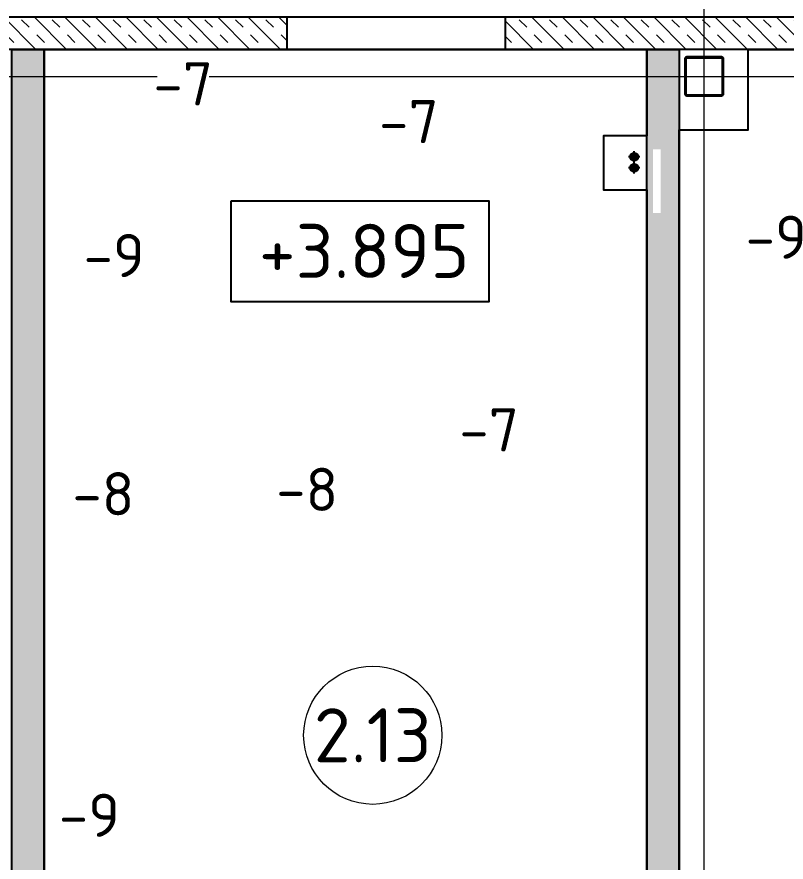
# Model space of a CAD drawing. Header units: metres. Extents: x -2111 to 158, y 19 to 1277.
# Drawn here: x 55.495 to 59.055, y 23.698 to 27.612 of the extents above; entities that cross this region are included whole.
import ezdxf
from ezdxf.enums import TextEntityAlignment as Align

# ---------------------------------------------------------------- set-up
doc = ezdxf.new("R2010")
doc.units = ezdxf.units.M
doc.linetypes.add('Xref_level ST-8$0$DASHDOT', pattern=[25.4, 12.7, -6.35, 0, -6.35])
for name, color, linetype in [('01', 123, 'Continuous'), ('высотные отклонения', 7, 'Continuous'), ('Основной', 7, 'Continuous'), ('Стены', 7, 'Continuous')]:
    doc.layers.add(name, color=color, linetype=linetype)
doc.layers.add('0_сети', color=7, linetype='Continuous', lineweight=0, transparency=0.7)
doc.layers.add('_5-1_Площадь помещений', color=2, linetype='Continuous', plot=False)
doc.layers.add('ГКЛ (контур)', color=255, linetype='Continuous', plot=False)
doc.layers.add('Оси', color=250, linetype='Xref_level ST-8$0$DASHDOT', lineweight=5)
doc.layers.add('Стены штриховка', color=7, linetype='Continuous', lineweight=9)
doc.styles.add('Норм 2.5', font='isocpeur.ttf', dxfattribs={"height": 2.5})

# ---------------------------------------------------------------- blocks, each defined once
blk = doc.blocks.new('*U15')
for points in [[(-80, -90), (80, -90, 0.414214), (90, -80), (90, 80, 0.414214), (80, 90), (-80, 90, 0.414214), (-90, 80), (-90, -80, 0.414214)], [(-80, -85), (80, -85, 0.414214), (85, -80), (85, 80, 0.414214), (80, 85), (-80, 85, 0.414214), (-85, 80), (-85, -80, 0.414214)]]:
    blk.add_lwpolyline(points, format="xyb", close=True)
blk = doc.blocks.new('axis_name')
at = {"lineweight": 9}
blk.add_circle((0, 0), 3.198, dxfattribs=at)
at = {"style": 'Норм 2.5'}
blk.add_attdef('AXIS_NAME', text='', height=2.5, dxfattribs=at).set_placement((0, 0), align=Align.MIDDLE_CENTER)
blk = doc.blocks.new('Проектная_отметка')
blk.add_wipeout([(0, 0), (0, 4.676), (11.917, 4.676), (11.917, 0)])
blk.add_lwpolyline([(0, 4.676), (11.917, 4.676), (11.917, 0), (0, 0)], close=True)
at = {"style": 'Норм 2.5'}
blk.add_attdef('ОТМЕТКА', text='', height=2.5, dxfattribs=at).set_placement((6.151, 2.353), align=Align.MIDDLE_CENTER)

msp = doc.modelspace()

# ---------------------------------------------------------------- hatches: boundary and pattern name
at = {"layer": '0_сети', "true_color": 0xff007f}
h = msp.add_hatch(color=230, dxfattribs=at)
h.dxf.hatch_style = 1
h.paths.add_polyline_path([(58.3318, 26.9635, 1), (58.3718, 26.9635, 1)])
at = {"layer": '0_сети', "true_color": 0x00ffff}
h = msp.add_hatch(color=4, dxfattribs=at)
h.dxf.hatch_style = 1
h.paths.add_polyline_path([(58.3316, 26.9132, 1), (58.3716, 26.9132, 1)])
at = {"layer": 'Стены штриховка'}
h = msp.add_hatch(dxfattribs=at)
h.set_pattern_fill('ASHLER', color=256, scale=0.2, angle=270, pattern_type=2)
h.set_pattern_definition([(315, (-53.44928, 21.65926), (0.07071068, 0.07071068), []), (315, (-53.37858, 21.65926), (0.07071068, 0.07071068), [0.05, -0.05])])
h.paths.add_polyline_path([(56.7456, 27.6115), (54.7456, 27.6115), (54.7456, 27.4615), (56.7456, 27.4615)])
h = msp.add_hatch(dxfattribs=at)
h.set_pattern_fill('ASHLER', color=256, scale=0.2, angle=270, pattern_type=2)
h.set_pattern_definition([(315, (-50.43928, 21.65926), (0.07071068, 0.07071068), []), (315, (-50.36858, 21.65926), (0.07071068, 0.07071068), [0.05, -0.05])])
h.paths.add_polyline_path([(59.6706, 27.6115), (57.7556, 27.6115), (57.7556, 27.4615), (59.6706, 27.4615)])
h = msp.add_hatch(dxfattribs=at)
h.set_pattern_fill('ASHLER', color=256, scale=0.2, angle=270, pattern_type=2)
h.set_pattern_definition([(315, (-64.61928, 21.65926), (0.07071068, 0.07071068), []), (315, (-64.54858, 21.65926), (0.07071068, 0.07071068), [0.05, -0.05])])
h.paths.add_polyline_path([(67.7906, 24.3315), (65.0906, 24.3315), (65.0906, 24.0315), (67.7906, 24.0315)])
h.paths.add_polyline_path([(61.7708, 27.4615), (61.6205, 27.4615), (61.6205, 21.2065), (61.7708, 21.2065)])
h.paths.add_polyline_path([(58.5605, 27.4615), (58.4103, 27.4615), (58.4103, 21.2065), (58.5605, 21.2065)])
h.paths.add_polyline_path([(55.6213, 27.4615), (55.471, 27.4615), (55.471, 21.2065), (55.6213, 21.2065)])
h.paths.add_polyline_path([(52.936, 27.4555), (52.7858, 27.4555), (52.7858, 21.2065), (52.936, 21.2065)])
h.paths.add_polyline_path([(49.7558, 27.4555), (49.6055, 27.4555), (49.6055, 21.2065), (49.7558, 21.2065)])
h.paths.add_polyline_path([(46.5259, 27.4615), (46.3756, 27.4615), (46.3756, 21.219), (46.5259, 21.219)])
h.paths.add_polyline_path([(58.4745, 26.7042), (58.4394, 26.7042), (58.4394, 26.9986), (58.4745, 26.9986)], flags=16)

# ---------------------------------------------------------------- linework, layer by layer
for points in [[(58.3518, 26.9375), (58.3518, 26.9895)], [(58.3778, 26.9635), (58.3258, 26.9635)], [(58.3516, 26.8872), (58.3516, 26.9392)], [(58.3776, 26.9132), (58.3256, 26.9132)]]:
    msp.add_lwpolyline(points)
at = {"layer": '0_сети'}
for centre in [(58.3518, 26.9635), (58.3516, 26.9132)]:
    msp.add_circle(centre, 0.02, dxfattribs=at)
at = {"layer": '_5-1_Площадь помещений'}
for points in [[(55.6213, 27.4615), (58.4103, 27.4615), (58.4103, 27.0615), (58.2103, 27.0615), (58.2103, 26.8115), (58.4103, 26.8115), (58.4103, 21.4829), (55.6213, 21.4795), (55.6213, 27.4615)], [(58.5605, 27.0885), (58.8795, 27.0885), (58.8795, 27.4615), (61.6205, 27.4615), (61.6205, 27.1911), (61.3665, 27.1911), (61.3665, 26.7131), (61.6205, 26.7131), (61.6205, 21.4905), (58.8903, 21.4905), (58.8903, 21.6005), (58.5605, 21.6005), (58.5605, 27.0885)]]:
    msp.add_lwpolyline(points, dxfattribs=at)
at = {"layer": 'ГКЛ (контур)'}
for points in [[(58.5605, 27.0885), (58.8795, 27.0885), (58.8795, 27.4615)], [(58.4103, 27.0615), (58.2228, 27.0615), (58.2103, 27.0615), (58.2103, 26.8115), (58.4103, 26.8115)]]:
    msp.add_lwpolyline(points, dxfattribs=at)
at = {"layer": 'Оси'}
for p, q in [((58.6756, 20.0131), (58.6756, 34.0648)), ((24.6804, 27.3365), (71.8881, 27.3365))]:
    msp.add_line(p, q, dxfattribs=at)
at = {"layer": 'Стены'}
for points in [[(43.5756, 27.6115), (64.8906, 27.6115), (64.8906, 27.4615), (43.5756, 27.4615)], [(55.471, 27.4615), (55.6213, 27.4615), (55.6213, 21.2065), (55.471, 21.2065)], [(58.4103, 27.4615), (58.5605, 27.4615), (58.5605, 21.2065), (58.4103, 21.2065)]]:
    msp.add_lwpolyline(points, close=True, dxfattribs=at)
for points in [[(56.7456, 27.4615), (56.7456, 27.6115)], [(57.7556, 27.4615), (57.7556, 27.6115)]]:
    msp.add_lwpolyline(points, dxfattribs=at)

# ---------------------------------------------------------------- block references
at = {"layer": '01', "xscale": 0.1, "yscale": 0.1, "zscale": 0.1}
msp.add_blockref('axis_name', (57.1416, 24.2854), dxfattribs=at).add_auto_attribs({'AXIS_NAME': '2.13'})
at = {"layer": 'Основной', "xscale": 0.001, "yscale": 0.001, "zscale": 0.001}
msp.add_blockref('*U15', (58.6756, 27.3365), dxfattribs=at)

# ---------------------------------------------------------------- next in the draw order: block references
at = {"layer": '01', "xscale": 0.1, "yscale": 0.1, "zscale": 0.1}
msp.add_blockref('Проектная_отметка', (56.4868, 26.2928, -20.644), dxfattribs=at).add_auto_attribs({'ОТМЕТКА': '+3.895'})

# ---------------------------------------------------------------- next in the draw order: texts
at = {"layer": 'высотные отклонения', "char_height": 0.2, "width": 0.2, "attachment_point": 5, "style": 'Норм 2.5', "bg_fill": 3, "box_fill_scale": 1.1, "bg_fill_color": 256, "bg_fill_true_color": 13158600, "bg_fill_transparency": 0}
for s, insert in [('-7', (56.2643, 27.3021, 24.5427)), ('-7', (57.3087, 27.1272, 24.543)), ('-9', (59.0092, 26.5918, 24.5411)), ('-9', (55.9448, 26.5068, 24.5408)), ('-7', (57.6803, 25.6997, 24.5431)), ('-8', (55.8948, 25.4038, 24.542)), ('-8', (56.838, 25.424, 24.5423)), ('-9', (55.8302, 23.915, 24.5412))]:
    msp.add_mtext(s, dxfattribs=dict(at, insert=insert))

doc.saveas('drawing.dxf')
